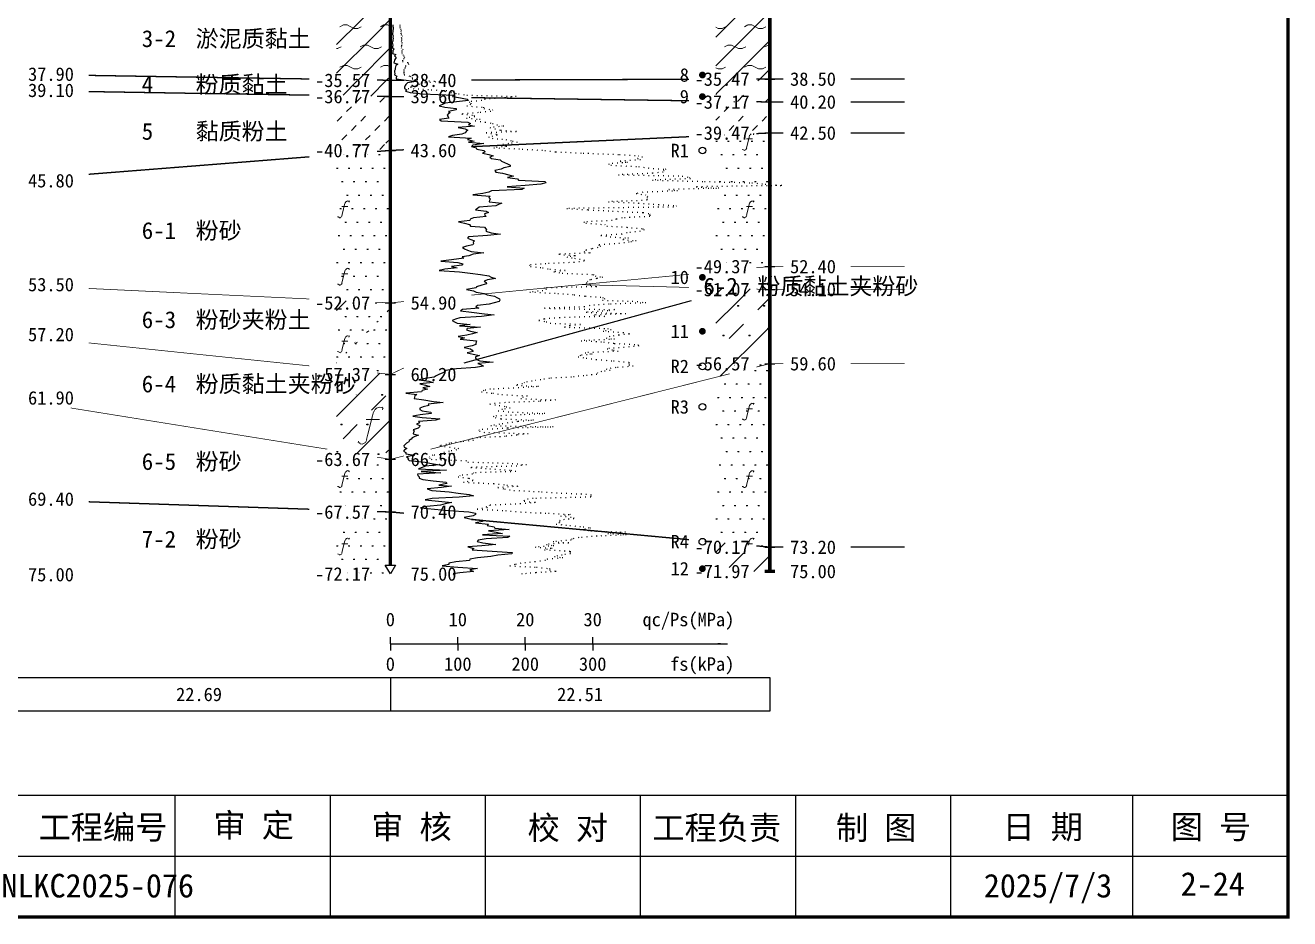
# Model space of a CAD drawing. Extents: x -37 to 3540, y -1485 to 297.
# Drawn here: x 175.4 to 362.9, y -1173.2 to -1040.8 of the extents above; entities that cross this region are included whole.
import ezdxf
from ezdxf.enums import TextEntityAlignment as Align

# ---------------------------------------------------------------- set-up
doc = ezdxf.new("R2010")
doc.units = 0
doc.linetypes.add('DOT', pattern=[6.35, 0, -6.35])
doc.layers.get('0').update_dxf_attribs({"linetype": 'CONTINUOUS'})
for name, color, linetype in [('CURVE', 200, 'CONTINUOUS'), ('FRAME', 7, 'CONTINUOUS'), ('HOLE', 41, 'CONTINUOUS'), ('RULER', 7, 'CONTINUOUS'), ('SAMPLE', 1, 'CONTINUOUS'), ('STRATUM', 241, 'CONTINUOUS')]:
    doc.layers.add(name, color=color, linetype=linetype)
doc.layers.add('HATCH', color=7, linetype='CONTINUOUS', lineweight=13)
doc.styles.add('ST', font='')
doc.styles.get('ST').set_extended_font_data('SimSun')
pattern_1 = [(45, (-37.3898, -1188), (-2.12132, 2.12132), [10, 0]), (26.565, (-36.3156, -1188.2536), (5.999823, 5.999812), [0.567, -12.849]), (0, (-36.8826, -1188.2536), (0, 6), [0.567, -5.433]), (26.565, (-38.971, -1188), (5.999823, 5.999812), [0.567, -12.849]), (0, (-38.464, -1187.7464), (0, 6), [0.567, -5.433]), (153.435, (-36.8826, -1188.2536), (-5.999818, -5e-06), [1.134, -12.2826]), (26.565, (-33.3156, -1185.2536), (5.999823, 5.999812), [0.567, -12.849]), (0, (-33.8826, -1185.2536), (0, 6), [0.567, -5.433]), (26.565, (-35.971, -1185), (5.999823, 5.999812), [0.567, -12.849]), (0, (-35.464, -1184.7464), (0, 6), [0.567, -5.433]), (153.435, (-33.8826, -1185.2536), (-5.999818, -5e-06), [1.134, -12.2826])]
pattern_2 = [(45, (-37.39, -1188), (-4.24264, 4.24264), [10, 0]), (45, (-36.329, -1191.182), (-2.12132, 6.36396), [3, -3])]
pattern_3 = [(45, (-37.39, -1188), (-6e-07, 6.99998), [0.9473, -8.9522]), (45, (-35.99, -1186.6), (-6e-07, 6.99998), [0.9869, -8.9126]), (45, (-34.59, -1185.2), (-6e-07, 6.99998), [1.06018, -8.83931]), (45, (-33.19, -1183.8), (-6e-07, 6.99998), [0.94918, -8.95032]), (45, (-31.79, -1182.4), (-6e-07, 6.99998), [1.0365, -8.863]), (45, (-33.89, -1188), (-6e-07, 6.99998), [1.01335, -8.88615]), (45, (-32.49, -1186.6), (-6e-07, 6.99998), [1.07896, -12.12037]), (45, (-31.09, -1185.2), (-6e-07, 6.99998), [0.99882, -8.90067]), (45, (-36.69, -1183.8), (-4e-07, 6.99998), [1.05533, -8.84416]), (45, (-35.29, -1182.4), (-4e-07, 6.99998), [1.0365, -8.863])]
pattern_4 = [(82.875, (-38.2244, -1189.206), (0.0003693, 10.0001764), [0.0893, -80.5337]), (143.13, (-38.1233, -1189.2818), (-29.999964, 20.000054), [0.12627, -49.87373]), (172.875, (-37.9462, -1189.304), (-70.0002457, 9.9996603), [0.17857, -80.44443]), (206.565, (-37.7677, -1189.2147), (-9.999705, -9.999687), [0.19954, -22.16046]), (243.435, (-37.6785, -1189.0363), (9e-06, -9.999696), [0.19954, -22.16146]), (255.964, (-37.5892, -1188.679), (-0.0002, -9.999501), [0.36813, -40.86287]), (255.964, (-37.2791, -1187.439), (-0.0002, -9.999501), [1.27838, -39.95262]), (255.964, (-37.2106, -1187.165), (-0.0002, -9.999501), [0.28235, -40.94865]), (216.87, (-37.0204, -1186.9108), (-9.999982, -10.000018), [0.12627, -49.87373]), (243.435, (-37.1214, -1186.9865), (9e-06, -9.999696), [0.19954, -22.16146]), (206.565, (-36.842, -1186.8215), (-9.999705, -9.999687), [0.19954, -22.16046]), (172.875, (-36.6647, -1186.8437), (-70.0002457, 9.9996603), [0.17857, -80.44443]), (143.13, (-36.5637, -1186.9194), (-29.999964, 20.000054), [0.12627, -49.87373]), (82.875, (-36.5748, -1187.008), (0.0003693, 10.0001764), [0.0893, -80.5337]), (0, (-37.719, -1187.66), (0, 10), [0.89286, -9.10714]), (0, (-37.3648, -1188), (1, 2), [0, -1.75]), (0, (-37.3898, -1187.975), (1, 2), [0, -1.75]), (0, (-37.3898, -1188), (1, 2), [0, -1.75]), (0, (-37.4148, -1188), (1, 2), [0, -1.75]), (0, (-37.3898, -1188.025), (1, 2), [0, -1.75])]
pattern_5 = [(82.875, (-39.226, -1190.6533), (0.000812, 22.000388), [0.1964, -177.1742]), (143.13, (-39.0037, -1190.82), (-65.99992, 44.00012), [0.2778, -109.7222]), (172.875, (-38.6138, -1190.8687), (-154.00054, 21.999253), [0.39285, -176.97775]), (206.565, (-38.221, -1190.672), (-21.99935, -21.9993), [0.439, -48.753]), (243.435, (-38.025, -1190.28), (2e-05, -21.99933), [0.439, -48.7552]), (255.964, (-37.8285, -1189.494), (-0.00044, -21.9989), [0.8099, -89.8983]), (255.964, (-37.1464, -1186.7656), (-0.00044, -21.9989), [2.8124, -87.8958]), (255.964, (-36.9957, -1186.163), (-0.00044, -21.9989), [0.6212, -90.087]), (216.87, (-36.577, -1185.6037), (-21.99996, -22.00004), [0.2778, -109.7222]), (243.435, (-36.799, -1185.77), (2e-05, -21.99933), [0.439, -48.7552]), (206.565, (-36.185, -1185.407), (-21.99935, -21.9993), [0.439, -48.753]), (172.875, (-35.7947, -1185.456), (-154.00054, 21.999253), [0.39285, -176.97775]), (143.13, (-35.5725, -1185.6228), (-65.99992, 44.00012), [0.2778, -109.7222]), (82.875, (-35.5968, -1185.8177), (0.000812, 22.000388), [0.1964, -177.1742]), (0, (-38.115, -1187.252), (0, 22), [1.9643, -20.0357]), (0, (-37.3348, -1188), (2.2, 4.4), [0, -3.85]), (0, (-37.3898, -1187.945), (2.2, 4.4), [0, -3.85]), (0, (-37.3898, -1188), (2.2, 4.4), [0, -3.85]), (0, (-37.4448, -1188), (2.2, 4.4), [0, -3.85]), (0, (-37.3898, -1188.055), (2.2, 4.4), [0, -3.85])]

# ---------------------------------------------------------------- blocks, each defined once
blk = doc.blocks.new('图签_A3长')
for p, q in [((0, 18), (-380, 18)), ((-165, 0), (-165, 18)), ((-142, 0), (-142, 18)), ((-119, 0), (-119, 18)), ((-96, 0), (-96, 18)), ((-73, 0), (-73, 18)), ((-50, 0), (-50, 18)), ((-23, 0), (-23, 18)), ((0, 0), (0, 18)), ((-320, 9), (0, 9)), ((-380, 0), (0, 0))]:
    blk.add_line(p, q)
at = {"style": 'ST'}
for s, p in [('工程编号', (-175.73, 13.3)), ('审 定', (-153.38, 13.61)), ('审 核', (-129.99, 13.36)), ('校 对', (-106.8, 13.23)), ('工程负责', (-84.71, 13.23)), ('制 图', (-61.06, 13.23)), ('日 期', (-36.37, 13.36)), ('图 号', (-11.42, 13.36))]:
    blk.add_text(s, height=3.5, dxfattribs=at).set_placement(p, align=Align.MIDDLE_CENTER)
for tag, p in [('01＿单位名称', (-349.98, 8.36)), ('02＿工程名称', (-271.3, 5.16)), ('04＿工程编号', (-176.51, 4.65)), ('05＿日期', (-35.59, 4.65)), ('06＿图号', (-11.16, 4.91))]:
    blk.add_attdef(tag, text='', height=3.5, dxfattribs=at).set_placement(p, align=Align.MIDDLE_CENTER)
at = {"style": 'ST', "width": 0.85}
blk.add_attdef('03＿图件名称', text='', height=3, dxfattribs=at).set_placement((-205.49, 5.05), align=Align.MIDDLE_CENTER)
blk = doc.blocks.new('Arrow')
for points in [[(-3.984779, 0.348623), (0, 0), (-3.189535, 0)], [(-3.189535, 0), (0, 0), (-3.984779, -0.348623)]]:
    blk.add_solid(points)
blk = doc.blocks.new('SampleSoilUndisturbed')
at = {"const_width": 0.5}
blk.add_lwpolyline([(-0.25, 0, 1), (0.25, 0, 1)], format="xyb", close=True, dxfattribs=at)
blk = doc.blocks.new('SampleSoilDisturbed')
blk.add_circle((0, 0), 0.5)

msp = doc.modelspace()

# ---------------------------------------------------------------- hatches: boundary and pattern name
at = {"layer": 'HATCH'}
h = msp.add_hatch(dxfattribs=at)
h.set_pattern_fill('YNNT', color=251, style=0)
h.set_pattern_definition(pattern_1)
h.paths.add_polyline_path([(285.77, -1035.36), (277.77, -1035.87), (277.77, -1048.78), (285.77, -1048.76)])
h.paths.add_polyline_path([(273.7, -1050.25), (283.25, -1050.25), (283.25, -1047.31), (273.7, -1047.31)], flags=9)
h.paths.add_polyline_path([(273.7, -1036.85), (283.25, -1036.85), (283.25, -1033.91), (273.7, -1033.91)], flags=9)
h = msp.add_hatch(dxfattribs=at)
h.set_pattern_fill('YNNT', color=251, style=0)
h.set_pattern_definition(pattern_1)
h.paths.add_polyline_path([(229.5, -1038.94), (221.5, -1038.56), (221.5, -1048.82), (229.5, -1048.95)])
h.paths.add_polyline_path([(217.43, -1050.43), (226.99, -1050.43), (226.99, -1047.5), (217.43, -1047.5)], flags=9)
h.paths.add_polyline_path([(217.43, -1040.43), (226.99, -1040.43), (226.99, -1037.5), (217.43, -1037.5)], flags=9)
h = msp.add_hatch(dxfattribs=at)
h.set_pattern_fill('FZNT', color=32, style=0)
h.set_pattern_definition(pattern_2)
h.paths.add_polyline_path([(229.5, -1048.95), (221.5, -1048.82), (221.5, -1051.22), (229.5, -1051.35)])
h.paths.add_polyline_path([(217.43, -1052.83), (226.99, -1052.83), (226.99, -1049.9), (217.43, -1049.9)], flags=9)
h.paths.add_polyline_path([(217.43, -1050.43), (226.99, -1050.43), (226.99, -1047.5), (217.43, -1047.5)], flags=9)
h = msp.add_hatch(dxfattribs=at)
h.set_pattern_fill('FZNT', color=32, style=0)
h.set_pattern_definition(pattern_2)
h.paths.add_polyline_path([(285.77, -1048.76), (277.77, -1048.78), (277.77, -1052.04), (285.77, -1052.16)])
h.paths.add_polyline_path([(273.7, -1053.65), (283.25, -1053.65), (283.25, -1050.71), (273.7, -1050.71)], flags=9)
h.paths.add_polyline_path([(273.7, -1050.25), (283.25, -1050.25), (283.25, -1047.31), (273.7, -1047.31)], flags=9)
h = msp.add_hatch(dxfattribs=at)
h.set_pattern_fill('NZFT', color=52, style=0)
h.set_pattern_definition(pattern_3)
h.paths.add_polyline_path([(229.5, -1051.35), (221.5, -1051.22), (221.5, -1059.98), (229.5, -1059.35)])
h.paths.add_polyline_path([(217.43, -1060.83), (226.99, -1060.83), (226.99, -1057.9), (217.43, -1057.9)], flags=9)
h.paths.add_polyline_path([(217.43, -1052.83), (226.99, -1052.83), (226.99, -1049.9), (217.43, -1049.9)], flags=9)
h = msp.add_hatch(dxfattribs=at)
h.set_pattern_fill('NZFT', color=52, style=0)
h.set_pattern_definition(pattern_3)
h.paths.add_polyline_path([(285.77, -1052.16), (277.77, -1052.04), (277.77, -1057.12), (285.77, -1056.76)])
h.paths.add_polyline_path([(273.7, -1058.25), (283.25, -1058.25), (283.25, -1055.31), (273.7, -1055.31)], flags=9)
h.paths.add_polyline_path([(273.7, -1053.65), (283.25, -1053.65), (283.25, -1050.71), (273.7, -1050.71)], flags=9)
h = msp.add_hatch(dxfattribs=at)
h.set_pattern_fill('FS', color=142, style=0)
h.set_pattern_definition(pattern_4)
h.paths.add_polyline_path([(285.77, -1056.76), (277.77, -1057.12), (277.77, -1077.32), (285.77, -1076.56)])
h.paths.add_polyline_path([(273.7, -1078.05), (283.25, -1078.05), (283.25, -1075.11), (273.7, -1075.11)], flags=9)
h.paths.add_polyline_path([(273.7, -1058.25), (283.25, -1058.25), (283.25, -1055.31), (273.7, -1055.31)], flags=9)
h = msp.add_hatch(dxfattribs=at)
h.set_pattern_fill('FS', color=142, style=0)
h.set_pattern_definition(pattern_4)
h.paths.add_polyline_path([(229.5, -1059.35), (221.5, -1059.98), (221.5, -1081.56), (229.5, -1081.95)])
h.paths.add_polyline_path([(217.43, -1083.43), (226.99, -1083.43), (226.99, -1080.5), (217.43, -1080.5)], flags=9)
h.paths.add_polyline_path([(217.43, -1060.83), (226.99, -1060.83), (226.99, -1057.9), (217.43, -1057.9)], flags=9)
h = msp.add_hatch(dxfattribs=at)
h.set_pattern_fill('FZNT', color=32, style=0)
h.set_pattern_definition(pattern_2)
h.paths.add_polyline_path([(285.77, -1079.96), (277.77, -1079.76), (277.77, -1092.97), (285.77, -1090.96)])
h.paths.add_polyline_path([(283.09, -1081.9), (309.77, -1081.9), (309.77, -1076.96), (283.09, -1076.96)], flags=9)
h.paths.add_polyline_path([(275.31, -1081.32), (281.89, -1081.32), (281.89, -1077.66), (275.31, -1077.66)], flags=9)
h.paths.add_polyline_path([(273.7, -1092.45), (283.25, -1092.45), (283.25, -1089.51), (273.7, -1089.51)], flags=9)
h.paths.add_polyline_path([(273.7, -1081.45), (283.25, -1081.45), (283.25, -1078.51), (273.7, -1078.51)], flags=9)
h = msp.add_hatch(dxfattribs=at)
h.set_pattern_fill('FS', color=32, scale=2.2, style=0)
h.set_pattern_definition(pattern_5)
h.paths.add_polyline_path([(285.77, -1079.96), (277.77, -1079.76), (277.77, -1092.97), (285.77, -1090.96)])
h.paths.add_polyline_path([(283.09, -1081.9), (309.77, -1081.9), (309.77, -1076.96), (283.09, -1076.96)], flags=9)
h.paths.add_polyline_path([(275.31, -1081.32), (281.89, -1081.32), (281.89, -1077.66), (275.31, -1077.66)], flags=9)
h.paths.add_polyline_path([(273.7, -1092.45), (283.25, -1092.45), (283.25, -1089.51), (273.7, -1089.51)], flags=9)
h.paths.add_polyline_path([(273.7, -1081.45), (283.25, -1081.45), (283.25, -1078.51), (273.7, -1078.51)], flags=9)
h = msp.add_hatch(dxfattribs=at)
h.set_pattern_fill('FS', color=142, style=0)
h.set_pattern_definition(pattern_4)
h.paths.add_polyline_path([(229.5, -1081.95), (221.5, -1081.56), (221.5, -1091.71), (229.5, -1092.55)])
h.paths.add_polyline_path([(217.43, -1094.03), (226.99, -1094.03), (226.99, -1091.1), (217.43, -1091.1)], flags=9)
h.paths.add_polyline_path([(217.43, -1083.43), (226.99, -1083.43), (226.99, -1080.5), (217.43, -1080.5)], flags=9)
h = msp.add_hatch(dxfattribs=at)
h.set_pattern_fill('SZFT', color=142, scale=2.2, style=0)
h.set_pattern_definition([(45, (-37.39, -1188), (-2e-06, 15.39996), [4.3383, -17.4406]), (45, (-31.201, -1181.777), (-2e-06, 15.39996), [4.3861, -17.3928]), (45, (-26.241, -1176.819), (-2e-06, 15.39996), [3.9899, -17.78894]), (26.565, (-37.39, -1180.3), (15.4, 15.4), [0.2123, -34.22315]), (36.8699, (-35.8498, -1178.76), (15.4, 15.4), [0.43504, -76.56496]), (315, (-29.69, -1172.653), (15.39996, 3e-06), [0.0727, -21.7062]), (26.565, (-29.69, -1188), (15.4, 15.4), [0.31845, -34.117]), (26.565, (-28.15, -1186.46), (15.4, 15.4), [0.2316, -34.2038]), (90, (-27.38, -1185.69), (-15.4, -1e-06), [0.0633, -15.3367]), (26.565, (-26.61, -1184.92), (15.4, 15.4), [0.2002, -68.6707]), (36.8699, (-25.0698, -1183.38), (15.4, 15.4), [0.2435, -76.7565]), (45, (-23.53, -1181.84), (-5e-07, 15.39996), [0.24005, -21.53884]), (315, (-22.179, -1180.195), (15.39996, 3e-06), [0.0727, -21.7062]), (36.8699, (-34.3098, -1177.22), (15.4, 15.4), [0.2249, -76.7751]), (53.1301, (-32.7698, -1175.68), (30.8, 46.2), [0.29564, -76.70436]), (53.1301, (-31.2298, -1174.14), (30.8, 46.2), [0.27774, -76.72226])])
h.paths.add_polyline_path([(229.5, -1081.95), (221.5, -1081.56), (221.5, -1091.71), (229.5, -1092.55)])
h.paths.add_polyline_path([(217.43, -1094.03), (226.99, -1094.03), (226.99, -1091.1), (217.43, -1091.1)], flags=9)
h.paths.add_polyline_path([(217.43, -1083.43), (226.99, -1083.43), (226.99, -1080.5), (217.43, -1080.5)], flags=9)
h = msp.add_hatch(dxfattribs=at)
h.set_pattern_fill('FZNT', color=32, style=0)
h.set_pattern_definition(pattern_2)
h.paths.add_polyline_path([(229.5, -1092.55), (221.5, -1091.71), (221.5, -1103.86), (229.5, -1105.14)])
h.paths.add_polyline_path([(199.8, -1096.4), (226.48, -1096.4), (226.48, -1091.45), (199.8, -1091.45)], flags=9)
h.paths.add_polyline_path([(217.43, -1106.63), (226.99, -1106.63), (226.99, -1103.7), (217.43, -1103.7)], flags=9)
h.paths.add_polyline_path([(217.43, -1094.03), (226.99, -1094.03), (226.99, -1091.1), (217.43, -1091.1)], flags=9)
h = msp.add_hatch(dxfattribs=at)
h.set_pattern_fill('FS', color=32, scale=2.2, style=0)
h.set_pattern_definition(pattern_5)
h.paths.add_polyline_path([(229.5, -1092.55), (221.5, -1091.71), (221.5, -1103.86), (229.5, -1105.14)])
h.paths.add_polyline_path([(199.8, -1096.4), (226.48, -1096.4), (226.48, -1091.45), (199.8, -1091.45)], flags=9)
h.paths.add_polyline_path([(217.43, -1106.63), (226.99, -1106.63), (226.99, -1103.7), (217.43, -1103.7)], flags=9)
h.paths.add_polyline_path([(217.43, -1094.03), (226.99, -1094.03), (226.99, -1091.1), (217.43, -1091.1)], flags=9)
h = msp.add_hatch(dxfattribs=at)
h.set_pattern_fill('FS', color=142, style=0)
h.set_pattern_definition(pattern_4)
h.paths.add_polyline_path([(285.77, -1090.96), (277.77, -1092.97), (277.77, -1117.42), (285.77, -1118.16)])
h.paths.add_polyline_path([(273.7, -1119.65), (283.25, -1119.65), (283.25, -1116.71), (273.7, -1116.71)], flags=9)
h.paths.add_polyline_path([(273.7, -1092.45), (283.25, -1092.45), (283.25, -1089.51), (273.7, -1089.51)], flags=9)
h = msp.add_hatch(dxfattribs=at)
h.set_pattern_fill('FS', color=142, style=0)
h.set_pattern_definition(pattern_4)
h.paths.add_polyline_path([(229.5, -1105.14), (221.5, -1103.86), (221.5, -1112.68), (229.5, -1112.95)])
h.paths.add_polyline_path([(217.43, -1114.43), (226.99, -1114.43), (226.99, -1111.5), (217.43, -1111.5)], flags=9)
h.paths.add_polyline_path([(217.43, -1106.63), (226.99, -1106.63), (226.99, -1103.7), (217.43, -1103.7)], flags=9)
h = msp.add_hatch(dxfattribs=at)
h.set_pattern_fill('FS', color=142, style=0)
h.set_pattern_definition(pattern_4)
h.paths.add_polyline_path([(229.5, -1112.95), (221.5, -1112.68), (221.5, -1122.14), (229.5, -1122.14), (228.75, -1120.85), (229.5, -1120.85)])
h.paths.add_polyline_path([(217.43, -1123.63), (226.98, -1123.63), (226.98, -1120.71), (217.43, -1120.71)], flags=9)
h.paths.add_polyline_path([(217.43, -1114.43), (226.99, -1114.43), (226.99, -1111.5), (217.43, -1111.5)], flags=9)
h = msp.add_hatch(dxfattribs=at)
h.set_pattern_fill('FZNT', color=32, style=0)
h.set_pattern_definition(pattern_2)
h.paths.add_polyline_path([(285.77, -1118.16), (277.77, -1117.42), (277.77, -1121.76), (285.77, -1121.76)])
h.paths.add_polyline_path([(273.7, -1123.25), (283.25, -1123.25), (283.25, -1120.31), (273.7, -1120.31)], flags=9)
h.paths.add_polyline_path([(273.7, -1119.65), (283.25, -1119.65), (283.25, -1116.71), (273.7, -1116.71)], flags=9)

# ---------------------------------------------------------------- linework, layer by layer
at = {"layer": 'CURVE', "color": 30, "linetype": 'Continuous'}
msp.add_lwpolyline([(229.85, -1040.74), (229.84, -1040.95), (229.89, -1041.14), (229.9, -1041.34), (229.86, -1041.55), (229.87, -1041.74), (229.82, -1041.95), (229.82, -1042.14), (229.9, -1042.34), (229.85, -1042.55), (229.91, -1042.74), (229.87, -1042.95), (229.85, -1043.14), (229.77, -1043.34), (229.83, -1043.55), (229.86, -1043.74), (229.8, -1043.95), (229.81, -1044.14), (230.04, -1044.34), (229.86, -1044.55), (229.88, -1044.74), (229.82, -1044.95), (230.32, -1045.14), (230.1, -1045.34), (230.35, -1045.55), (230.24, -1045.74), (230.1, -1045.95), (230.06, -1046.14), (230.02, -1046.34), (230.61, -1046.55), (230.33, -1046.74), (230.26, -1046.95), (230.23, -1047.14), (230.2, -1047.34), (230.11, -1047.55), (230.13, -1047.74), (230.18, -1047.95), (230.1, -1048.14), (230.47, -1048.34), (230.34, -1048.55), (230.37, -1048.74), (231.82, -1048.95), (233.31, -1049.14), (232.02, -1049.34), (231.81, -1049.55), (231.71, -1049.74), (231.59, -1049.95), (231.59, -1050.14), (231.92, -1050.34), (231.76, -1050.55), (232.43, -1050.74), (234.27, -1050.95), (238.89, -1051.14), (238.73, -1051.35), (239.89, -1051.55), (240.91, -1051.74), (241.07, -1051.95), (239.31, -1052.14), (237.61, -1052.34), (237.22, -1052.55), (236.75, -1052.74), (237.6, -1052.95), (239.27, -1053.14), (239.25, -1053.34), (238.12, -1053.55), (238.35, -1053.74), (238.09, -1053.95), (237.94, -1054.14), (238.06, -1054.34), (238.19, -1054.55), (236.78, -1054.74), (237.02, -1054.95), (240.98, -1055.14), (241.36, -1055.34), (241.09, -1055.55), (241.96, -1055.74), (239.57, -1055.95), (240.6, -1056.14), (241.01, -1056.34), (240.76, -1056.55), (240.57, -1056.74), (240.08, -1056.95), (238.69, -1057.14), (238.13, -1057.34), (241.49, -1057.55), (240.93, -1057.74), (241.94, -1057.95), (241.1, -1058.14), (243.35, -1058.34), (241.73, -1058.55), (241.53, -1058.74), (242.23, -1058.95), (242.3, -1059.14), (243.34, -1059.35), (243.58, -1059.55), (243.17, -1059.74), (244.11, -1059.95), (244.73, -1060.14), (244.25, -1060.34), (244.48, -1060.55), (245.76, -1060.74), (245.98, -1060.95), (246.42, -1061.14), (246.89, -1061.34), (247.28, -1061.55), (247.27, -1061.74), (246.32, -1061.95), (245.92, -1062.14), (244.98, -1062.34), (245.15, -1062.55), (246.15, -1062.74), (247.09, -1062.95), (247.74, -1063.14), (246.86, -1063.34), (248.34, -1063.55), (248.51, -1063.74), (252.46, -1063.95), (252.55, -1064.14), (251.82, -1064.34), (249.51, -1064.55), (246.83, -1064.74), (249.33, -1064.95), (248.98, -1065.14), (244.51, -1065.34), (244.08, -1065.55), (243.23, -1065.74), (241.74, -1065.95), (244.28, -1066.14), (244.09, -1066.34), (244.33, -1066.55), (244.2, -1066.74), (244.15, -1066.95), (246.04, -1067.14), (245.54, -1067.34), (245.14, -1067.55), (242.66, -1067.74), (242.41, -1067.95), (242.13, -1068.14), (243.72, -1068.34), (244.03, -1068.55), (243.48, -1068.74), (243.5, -1068.95), (243.71, -1069.14), (241.81, -1069.34), (241.31, -1069.55), (241.26, -1069.74), (239.61, -1069.95), (240.49, -1070.14), (241.22, -1070.34), (241.38, -1070.55), (243.47, -1070.74), (243.65, -1070.95), (243.77, -1071.14), (243.64, -1071.34), (244.45, -1071.55), (245.84, -1071.74), (243.88, -1071.95), (241.1, -1072.14), (240.96, -1072.34), (241.42, -1072.55), (241.97, -1072.74), (241.76, -1072.95), (241.83, -1073.14), (241.75, -1073.34), (240.8, -1073.55), (240.22, -1073.74), (240.51, -1073.95), (240.92, -1074.14), (241.49, -1074.34), (243.35, -1074.55), (241.79, -1074.74), (241.11, -1074.95), (240.17, -1075.14), (240.41, -1075.34), (238.56, -1075.55), (236.96, -1075.74), (239.52, -1075.95), (240.24, -1076.14), (240.11, -1076.34), (238.54, -1076.55), (239.42, -1076.74), (237.57, -1076.95), (236.74, -1077.14), (239.76, -1077.34), (241.35, -1077.55), (242.87, -1077.74), (244.11, -1077.95), (244.47, -1078.14), (245.11, -1078.34), (243.92, -1078.55), (243.41, -1078.74), (243.7, -1078.95), (243.76, -1079.14), (243.04, -1079.34), (242.25, -1079.55), (242.22, -1079.74), (240.81, -1079.95), (241.83, -1080.14), (242.2, -1080.34), (243.41, -1080.55), (243.87, -1080.74), (244.95, -1080.95), (245.3, -1081.14), (245.67, -1081.34), (245.71, -1081.55), (245.65, -1081.74), (244.89, -1081.95), (244.14, -1082.14), (242.41, -1082.34), (242.16, -1082.55), (242.62, -1082.74), (240.21, -1082.95), (239.9, -1083.14), (241.52, -1083.34), (243.48, -1083.55), (244.9, -1083.74), (243.03, -1083.95), (239.8, -1084.14), (239.15, -1084.34), (238.66, -1084.55), (239.01, -1084.74), (239.38, -1084.95), (241.33, -1085.14), (239.76, -1085.34), (242.84, -1085.55), (240.91, -1085.74), (240.8, -1085.95), (241.37, -1086.14), (242.38, -1086.34), (241.69, -1086.55), (240.84, -1086.74), (239.57, -1086.95), (240.47, -1087.14), (239.83, -1087.34), (242.28, -1087.55), (242.24, -1087.74), (242.19, -1087.95), (242.17, -1088.14), (241.62, -1088.34), (240.42, -1088.55), (241.37, -1088.74), (241.65, -1088.95), (241.79, -1089.14), (240.88, -1089.34), (241.78, -1089.55), (242.7, -1089.74), (242.14, -1089.95), (242.13, -1090.14), (242.26, -1090.34), (242.77, -1090.55), (244.72, -1090.74), (242.46, -1090.95), (243.02, -1091.14), (243.29, -1091.34), (242.11, -1091.55), (239.3, -1091.74), (237.69, -1091.95), (237.63, -1092.14), (237.27, -1092.34), (236.71, -1092.55), (236.29, -1092.74), (235.98, -1092.95), (234.68, -1093.14), (233.72, -1093.34), (235.2, -1093.55), (235.84, -1093.74), (233.86, -1093.95), (234.69, -1094.14), (235.37, -1094.34), (234.29, -1094.55), (234.99, -1094.74), (234.2, -1094.95), (234.14, -1095.14), (231.78, -1095.34), (233.44, -1095.55), (233.13, -1095.74), (233.1, -1095.95), (233.01, -1096.14), (234.47, -1096.34), (235.91, -1096.55), (237.32, -1096.74), (235.12, -1096.95), (235.22, -1097.14), (234.35, -1097.34), (233.89, -1097.55), (233.87, -1097.74), (234.21, -1097.95), (235.48, -1098.14), (235.54, -1098.34), (233.9, -1098.55), (232.83, -1098.74), (234.22, -1098.95), (236.83, -1099.14), (236.24, -1099.34), (233.69, -1099.55), (233.83, -1099.74), (233.37, -1099.95), (233.89, -1100.14), (233.8, -1100.34), (233.6, -1100.54), (232.9, -1100.75), (233.06, -1100.95), (232.95, -1101.14), (232.87, -1101.34), (233.69, -1101.54), (233.12, -1101.75), (232.75, -1101.95), (232.59, -1102.14), (232.29, -1102.34), (232.23, -1102.54), (231.9, -1102.75), (231.67, -1102.95), (231.52, -1103.14), (231.53, -1103.34), (231.96, -1103.54), (231.61, -1103.75), (231.47, -1103.95), (231.77, -1104.14), (231.77, -1104.34), (233.13, -1104.54), (231.9, -1104.75), (232.2, -1104.95), (232.11, -1105.14), (232.29, -1105.34), (234.64, -1105.54), (235.58, -1105.75), (236.78, -1105.95), (234.7, -1106.14), (234.23, -1106.34), (233.68, -1106.54), (237.82, -1106.75), (234.05, -1106.95), (236.97, -1107.14), (233.51, -1107.34), (233.58, -1107.54), (233.77, -1107.75), (233.75, -1107.95), (234.32, -1108.14), (235.86, -1108.34), (237.79, -1108.54), (237.85, -1108.75), (236.7, -1108.95), (238.58, -1109.14), (237.07, -1109.34), (234.98, -1109.54), (235.66, -1109.75), (238.22, -1109.95), (239.53, -1110.14), (241.17, -1110.34), (241.82, -1110.54), (239.72, -1110.75), (235.69, -1110.95), (234.65, -1111.14), (236.62, -1111.34), (238.6, -1111.54), (237.63, -1111.75), (236.91, -1111.95), (234.91, -1112.14), (233.96, -1112.34), (236.03, -1112.54), (238.1, -1112.75), (241.12, -1112.95), (242.13, -1113.14), (242.12, -1113.34), (241.76, -1113.54), (240.44, -1113.75), (241.27, -1113.95), (243.19, -1114.14), (243.14, -1114.34), (242.11, -1114.54), (244.07, -1114.75), (243.85, -1114.95), (244.88, -1115.14), (245, -1115.34), (247.1, -1115.54), (244.07, -1115.75), (245.17, -1115.95), (246.15, -1116.14), (243.18, -1116.34), (247.21, -1116.54), (246.93, -1116.75), (243.71, -1116.95), (242.52, -1117.14), (242.35, -1117.34), (243.23, -1117.54), (245.12, -1117.75), (243.05, -1117.95), (241.01, -1118.14), (241.87, -1118.34), (241.62, -1118.54), (244.61, -1118.75), (247.54, -1118.95), (247.49, -1119.14), (245.45, -1119.34), (244.41, -1119.54), (242.43, -1119.75), (241.3, -1119.95), (241.25, -1120.14), (239.21, -1120.34), (238.19, -1120.54), (238.17, -1120.75), (237.16, -1120.95), (239.5, -1121.14), (242.44, -1121.34), (241.27, -1121.54), (241.82, -1121.75), (239.78, -1121.95), (238.82, -1122.14), (238.95, -1122.34)], dxfattribs=at)
at = {"layer": 'CURVE', "color": 100, "linetype": 'DOT', "ltscale": 0.1}
msp.add_lwpolyline([(230.89, -1040.74), (230.9, -1040.95), (230.92, -1041.14), (230.99, -1041.34), (231.1, -1041.55), (231.1, -1041.74), (231.04, -1041.95), (231.06, -1042.14), (231.29, -1042.34), (231.12, -1042.55), (231.13, -1042.74), (231.17, -1042.95), (231.09, -1043.14), (231.25, -1043.34), (231.19, -1043.55), (231.15, -1043.74), (231.13, -1043.95), (231.09, -1044.14), (231.33, -1044.34), (231.22, -1044.55), (231.19, -1044.74), (231.19, -1044.95), (231.36, -1045.14), (231.48, -1045.34), (231.57, -1045.55), (231.54, -1045.74), (231.32, -1045.95), (231.29, -1046.14), (232.14, -1046.34), (232.25, -1046.55), (231.75, -1046.74), (231.72, -1046.95), (231.68, -1047.14), (231.52, -1047.34), (231.49, -1047.55), (231.51, -1047.74), (231.48, -1047.95), (231.53, -1048.14), (232.45, -1048.34), (232.73, -1048.55), (232.75, -1048.74), (234.49, -1048.95), (236.92, -1049.14), (234.27, -1049.34), (233.83, -1049.55), (233.39, -1049.74), (232.55, -1049.95), (232.13, -1050.14), (235.56, -1050.34), (238.94, -1050.55), (238.45, -1050.74), (239.62, -1050.95), (240.83, -1051.14), (248.15, -1051.35), (246.52, -1051.55), (243.53, -1051.74), (243.05, -1051.95), (241.18, -1052.14), (241.44, -1052.34), (241.38, -1052.55), (240.82, -1052.74), (243.29, -1052.95), (243.35, -1053.14), (244.71, -1053.34), (244.38, -1053.55), (242.5, -1053.74), (240.1, -1053.95), (241.9, -1054.14), (242, -1054.34), (240.8, -1054.55), (242.82, -1054.74), (242.07, -1054.95), (243.57, -1055.14), (244.63, -1055.34), (245.28, -1055.55), (246.34, -1055.74), (244.26, -1055.95), (244.97, -1056.14), (245.87, -1056.34), (248.21, -1056.55), (243.69, -1056.74), (245.25, -1056.95), (245.36, -1057.14), (244.06, -1057.34), (244.58, -1057.55), (246.6, -1057.74), (247.59, -1057.95), (248.28, -1058.14), (247.02, -1058.34), (245.76, -1058.55), (246.79, -1058.74), (244.86, -1058.95), (249.03, -1059.14), (252.41, -1059.35), (254.02, -1059.55), (258.07, -1059.74), (263.48, -1059.95), (266.22, -1060.14), (266.89, -1060.34), (266.13, -1060.55), (266.59, -1060.74), (263.59, -1060.95), (264.68, -1061.14), (261.86, -1061.34), (262.21, -1061.55), (266.29, -1061.74), (267.75, -1061.95), (270.33, -1062.14), (270.04, -1062.34), (269.95, -1062.55), (268.39, -1062.74), (263.35, -1062.95), (272.79, -1063.14), (273.85, -1063.34), (274, -1063.55), (268.39, -1063.74), (276.07, -1063.95), (283.1, -1064.14), (285.08, -1064.34), (287.56, -1064.55), (274.83, -1064.74), (278.2, -1064.95), (270.79, -1065.14), (272.09, -1065.34), (266.92, -1065.55), (265.93, -1065.74), (267.31, -1065.95), (267.62, -1066.14), (267.58, -1066.34), (267.53, -1066.55), (267.57, -1066.74), (261.86, -1066.95), (266.29, -1067.14), (269.24, -1067.34), (271.95, -1067.55), (271.49, -1067.74), (255.69, -1067.95), (258.84, -1068.14), (262.43, -1068.34), (267.01, -1068.55), (267.93, -1068.74), (267.98, -1068.95), (267.97, -1069.14), (263.85, -1069.34), (262.98, -1069.55), (262.38, -1069.74), (258.2, -1069.95), (258.48, -1070.14), (261.29, -1070.34), (261.58, -1070.55), (264.54, -1070.74), (266.93, -1070.95), (267.13, -1071.14), (266.56, -1071.34), (264.6, -1071.55), (263.8, -1071.74), (260.71, -1071.95), (262.08, -1072.14), (264.82, -1072.34), (263.95, -1072.55), (265.97, -1072.74), (264.93, -1072.95), (263.5, -1073.14), (260.37, -1073.34), (260.67, -1073.55), (260.24, -1073.74), (259.34, -1073.95), (258.51, -1074.14), (258.18, -1074.34), (259.12, -1074.55), (254.49, -1074.74), (256.97, -1074.95), (255.65, -1075.14), (256.82, -1075.34), (258.26, -1075.55), (258.26, -1075.74), (256.74, -1075.95), (252.57, -1076.14), (250.12, -1076.34), (250.27, -1076.55), (252.08, -1076.74), (253.15, -1076.95), (255.44, -1077.14), (253.75, -1077.34), (254.96, -1077.55), (259.58, -1077.74), (259.86, -1077.95), (260.94, -1078.14), (260.05, -1078.34), (259.12, -1078.55), (258.8, -1078.74), (258.53, -1078.95), (259.07, -1079.14), (259.13, -1079.34), (260.11, -1079.55), (252.37, -1079.74), (252.65, -1079.95), (252.13, -1080.14), (250.18, -1080.34), (254.32, -1080.55), (256.76, -1080.74), (258.43, -1080.95), (260.96, -1081.14), (261.3, -1081.34), (260.97, -1081.55), (266.12, -1081.74), (267.37, -1081.95), (261.95, -1082.14), (259.06, -1082.34), (258.3, -1082.55), (252.35, -1082.74), (262.72, -1082.95), (261.76, -1083.14), (258.53, -1083.34), (264.42, -1083.55), (259.68, -1083.74), (261.29, -1083.95), (254.61, -1084.14), (252.3, -1084.34), (251.51, -1084.55), (252.59, -1084.74), (253.18, -1084.95), (257.69, -1085.14), (256.13, -1085.34), (255.3, -1085.55), (261.68, -1085.74), (262.22, -1085.95), (261.05, -1086.14), (264.04, -1086.34), (264.94, -1086.55), (263.37, -1086.74), (262.02, -1086.95), (261.49, -1087.14), (262.72, -1087.34), (257.79, -1087.55), (261.09, -1087.74), (262.71, -1087.95), (266.2, -1088.14), (266.36, -1088.34), (264.17, -1088.55), (261.63, -1088.74), (262.59, -1088.95), (263.3, -1089.14), (258.38, -1089.34), (259.41, -1089.55), (257.68, -1089.74), (257.33, -1089.95), (258.53, -1090.14), (260.04, -1090.34), (262.61, -1090.55), (264.85, -1090.74), (264.88, -1090.95), (264.85, -1091.14), (265.49, -1091.34), (262.94, -1091.55), (261.5, -1091.74), (262.07, -1091.95), (260.79, -1092.14), (260.2, -1092.34), (260.13, -1092.55), (258.2, -1092.74), (256.35, -1092.95), (253.08, -1093.14), (251.82, -1093.34), (250.52, -1093.55), (249.41, -1093.74), (249.1, -1093.95), (248.19, -1094.14), (251.48, -1094.34), (248.54, -1094.55), (244.36, -1094.74), (243.34, -1094.95), (243.01, -1095.14), (244.67, -1095.34), (246.04, -1095.55), (249.79, -1095.74), (249.18, -1095.95), (248.85, -1096.14), (254.01, -1096.34), (251.58, -1096.55), (246.51, -1096.74), (244.27, -1096.95), (245.64, -1097.14), (246.69, -1097.34), (247.27, -1097.55), (246.12, -1097.74), (245.5, -1097.95), (247.6, -1098.14), (252.39, -1098.34), (248.9, -1098.55), (244.74, -1098.74), (245.06, -1098.95), (245.91, -1099.14), (250.74, -1099.34), (248.34, -1099.55), (246.91, -1099.74), (245.69, -1099.95), (244.38, -1100.14), (253.62, -1100.34), (246.89, -1100.54), (242.63, -1100.75), (242.71, -1100.95), (243.37, -1101.14), (249.93, -1101.34), (248.25, -1101.54), (246.54, -1101.75), (242.4, -1101.95), (241.26, -1102.14), (241.85, -1102.34), (240.01, -1102.54), (238.25, -1102.75), (237.82, -1102.95), (236.81, -1103.14), (238.25, -1103.34), (239.59, -1103.54), (239.32, -1103.75), (238.24, -1103.95), (237.42, -1104.14), (239.02, -1104.34), (235.78, -1104.54), (235.23, -1104.75), (235.34, -1104.95), (235.53, -1105.14), (240.71, -1105.34), (240.99, -1105.54), (247.55, -1105.75), (249.68, -1105.95), (248.25, -1106.14), (241.43, -1106.34), (244.24, -1106.54), (247.38, -1106.75), (248.11, -1106.95), (241.83, -1107.14), (241.69, -1107.34), (239.86, -1107.54), (239.53, -1107.75), (241.14, -1107.95), (241.68, -1108.14), (241.73, -1108.34), (240.34, -1108.54), (244.79, -1108.75), (246.79, -1108.95), (248.42, -1109.14), (245.45, -1109.34), (246.43, -1109.54), (247.81, -1109.75), (251.91, -1109.95), (254.83, -1110.14), (259.23, -1110.34), (259.22, -1110.54), (259.23, -1110.75), (250.67, -1110.95), (249.3, -1111.14), (249.34, -1111.34), (251.04, -1111.54), (248.82, -1111.75), (244.22, -1111.95), (243.67, -1112.14), (243.91, -1112.34), (242.39, -1112.54), (246.59, -1112.75), (248.8, -1112.95), (252.95, -1113.14), (256.15, -1113.34), (254.73, -1113.54), (256.65, -1113.75), (256.72, -1113.95), (254.61, -1114.14), (254.59, -1114.34), (254.59, -1114.54), (254.07, -1114.75), (256.13, -1114.95), (258.09, -1115.14), (259.17, -1115.34), (258.17, -1115.54), (259.24, -1115.75), (264.37, -1115.95), (261.77, -1116.14), (264.46, -1116.34), (260.14, -1116.54), (257.43, -1116.75), (256.42, -1116.95), (256.33, -1117.14), (253.63, -1117.34), (255.98, -1117.54), (252.64, -1117.75), (253.75, -1117.95), (250.98, -1118.14), (253.47, -1118.34), (252.36, -1118.54), (256.17, -1118.75), (256.18, -1118.95), (256.19, -1119.14), (254.99, -1119.34), (253.85, -1119.54), (255.05, -1119.75), (252.79, -1119.95), (252.49, -1120.14), (250.98, -1120.34), (248.86, -1120.54), (247.96, -1120.75), (247.22, -1120.95), (251.19, -1121.14), (253.08, -1121.34), (253.1, -1121.54), (254.09, -1121.75), (251.08, -1121.95), (249.05, -1122.14), (248.47, -1122.34)], dxfattribs=at)
at = {"layer": 'FRAME', "linetype": 'Continuous', "const_width": 0.5}
msp.add_lwpolyline([(-17.39, -1173), (362.61, -1173), (362.61, -906), (-17.39, -906)], close=True, dxfattribs=at)
at = {"layer": 'HOLE', "linetype": 'Continuous', "const_width": 0.5}
for points in [[(229.5, -972.14), (229.5, -1120.85)], [(285.77, -971.76), (285.77, -1121.76)], [(285.02, -1121.76), (286.52, -1121.76)]]:
    msp.add_lwpolyline(points, dxfattribs=at)
at = {"layer": 'HOLE', "linetype": 'Continuous'}
for points in [[(228.75, -1048.95), (230.25, -1048.95)], [(285.02, -1048.76), (286.52, -1048.76)], [(228.75, -1051.35), (230.25, -1051.35)], [(285.02, -1052.16), (286.52, -1052.16)], [(285.02, -1056.76), (286.52, -1056.76)], [(228.75, -1059.35), (230.25, -1059.35)], [(285.02, -1076.56), (286.52, -1076.56)], [(285.02, -1079.96), (286.52, -1079.96)], [(228.75, -1081.95), (230.25, -1081.95)], [(285.02, -1090.96), (286.52, -1090.96)], [(228.75, -1092.55), (230.25, -1092.55)], [(228.75, -1105.14), (230.25, -1105.14)], [(228.75, -1112.95), (230.25, -1112.95)], [(285.02, -1118.16), (286.52, -1118.16)]]:
    msp.add_lwpolyline(points, dxfattribs=at)
msp.add_lwpolyline([(228.75, -1120.85), (230.25, -1120.85), (229.5, -1122.14)], close=True, dxfattribs=at)
at = {"layer": 'RULER', "linetype": 'Continuous'}
for points in [[(229.5, -1132.49), (229.5, -1131.49)], [(239.5, -1132.49), (239.5, -1131.49)], [(249.5, -1132.49), (249.5, -1131.49)], [(259.5, -1132.49), (259.5, -1131.49)], [(229.5, -1132.49), (279.5, -1132.49)], [(229.5, -1132.49), (229.5, -1133.49)], [(239.5, -1132.49), (239.5, -1133.49)], [(249.5, -1132.49), (249.5, -1133.49)], [(259.5, -1132.49), (259.5, -1133.49)], [(172.77, -1137.49), (229.5, -1137.49), (229.5, -1142.49), (172.77, -1142.49)], [(229.5, -1137.49), (285.77, -1137.49), (285.77, -1142.49), (229.5, -1142.49)]]:
    msp.add_lwpolyline(points, dxfattribs=at)
at = {"layer": 'STRATUM', "linetype": 'Continuous'}
for points, const_width in [([(184.77, -1048.22), (201.13, -1048.49), (217.5, -1048.75)], 0.2), ([(227.5, -1048.91), (229.5, -1048.95), (231.5, -1048.94)], 0.2), ([(241.5, -1048.9), (257.63, -1048.85), (273.77, -1048.8)], 0.2), ([(283.77, -1048.76), (285.77, -1048.76), (287.77, -1048.76)], 0.2), ([(297.77, -1048.76), (305.77, -1048.76)], 0.2), ([(184.77, -1050.62), (201.13, -1050.89), (217.5, -1051.15)], 0.2), ([(227.5, -1051.31), (229.5, -1051.35), (231.5, -1051.37)], 0.2), ([(241.5, -1051.52), (257.63, -1051.75), (273.77, -1051.98)], 0.2), ([(283.77, -1052.13), (285.77, -1052.16), (287.77, -1052.16)], 0.2), ([(297.77, -1052.16), (305.77, -1052.16)], 0.2), ([(241.5, -1058.79), (257.63, -1058.05), (273.77, -1057.31)], 0.2), ([(283.77, -1056.85), (285.77, -1056.76), (287.77, -1056.76)], 0.2), ([(297.77, -1056.76), (305.77, -1056.76)], 0.2), ([(227.5, -1059.5), (229.5, -1059.35), (231.5, -1059.25)], 0.2), ([(184.77, -1062.88), (201.13, -1061.59), (217.5, -1060.29)], 0.2), ([(241.5, -1080.8), (257.63, -1079.25), (273.77, -1077.71)], 0.1), ([(283.77, -1076.75), (285.77, -1076.56), (287.77, -1076.56)], 0.1), ([(297.77, -1076.56), (305.77, -1076.56)], 0.1), ([(184.77, -1079.81), (201.13, -1080.59), (217.5, -1081.37)], 0.1), ([(257.63, -1079.25), (271.7, -1079.6), (273.77, -1079.66)], 0.1), ([(283.77, -1079.91), (285.77, -1079.96), (287.77, -1079.96)], 0.1), ([(297.77, -1079.96), (305.77, -1079.96)], 0.1), ([(227.5, -1081.85), (229.5, -1081.95), (231.5, -1081.75)], 0.1), ([(184.77, -1087.88), (201.13, -1089.59), (217.5, -1091.29)], 0.1), ([(283.77, -1091.46), (285.77, -1090.96), (287.77, -1090.96)], 0.1), ([(297.77, -1090.96), (305.77, -1090.96)], 0.1), ([(227.5, -1092.34), (229.5, -1092.55), (231.5, -1091.6)], 0.1), ([(235.45, -1103.64), (257.63, -1098.05), (279.82, -1092.46)], 0.1), ([(182.11, -1097.53), (201.13, -1100.59), (220.16, -1103.64)], 0.1), ([(227.5, -1104.82), (229.5, -1105.14), (231.5, -1104.64)], 0.1), ([(184.77, -1111.44), (201.13, -1111.99), (217.5, -1112.54)], 0.2), ([(227.5, -1112.88), (229.5, -1112.95), (231.5, -1113.13)], 0.2), ([(241.5, -1114.06), (257.63, -1115.55), (273.77, -1117.05)], 0.2), ([(283.77, -1117.97), (285.77, -1118.16), (287.77, -1118.16)], 0.2), ([(297.77, -1118.16), (305.77, -1118.16)], 0.2)]:
    msp.add_lwpolyline(points, dxfattribs=dict(at, const_width=const_width))
at = {"layer": 'STRATUM'}
msp.add_lwpolyline([(274.08, -1081.62), (240.38, -1090.87)], dxfattribs=at)

# ---------------------------------------------------------------- block references
at = {"layer": 'FRAME'}
ref = msp.add_blockref('图签_A3长', (362.61, -1173), dxfattribs=at)
ref.add_attrib('04＿工程编号', 'NLKC2025-076', dxfattribs={"layer": '0', "height": 3.5, "style": 'ST'}).set_placement((186.1, -1168.35), align=Align.MIDDLE_CENTER)
ref.add_attrib('05＿日期', '2025/7/3', dxfattribs={"layer": '0', "height": 3.5, "style": 'ST'}).set_placement((327.02, -1168.35), align=Align.MIDDLE_CENTER)
ref.add_attrib('06＿图号', '2-24', dxfattribs={"layer": '0', "height": 3.5, "style": 'ST'}).set_placement((351.45, -1168.09), align=Align.MIDDLE_CENTER)
at = {"layer": 'RULER', "xscale": 0.4, "yscale": 0.4, "zscale": 0.4}
msp.add_blockref('Arrow', (279.5, -1132.49), dxfattribs=at)
at = {"layer": 'SAMPLE'}
for name, p in [('SampleSoilUndisturbed', (275.77, -1048.16)), ('SampleSoilUndisturbed', (275.77, -1051.36)), ('SampleSoilDisturbed', (275.77, -1059.36)), ('SampleSoilUndisturbed', (275.77, -1078.16)), ('SampleSoilUndisturbed', (275.77, -1086.16)), ('SampleSoilDisturbed', (275.77, -1091.36)), ('SampleSoilDisturbed', (275.77, -1097.36)), ('SampleSoilDisturbed', (275.77, -1117.36)), ('SampleSoilUndisturbed', (275.77, -1121.36))]:
    msp.add_blockref(name, p, dxfattribs=at)

# ---------------------------------------------------------------- texts
at = {"layer": 'HOLE', "style": 'ST'}
for s, p in [('37.90', (175.77, -1048.03)), ('38.40', (232.5, -1048.95)), ('38.50', (288.77, -1048.76)), ('39.10', (175.77, -1050.43)), ('39.60', (232.5, -1051.35)), ('40.20', (288.77, -1052.16)), ('42.50', (288.77, -1056.76)), ('43.60', (232.5, -1059.35)), ('45.80', (175.77, -1063.83)), ('52.40', (288.77, -1076.56)), ('53.50', (175.77, -1079.23)), ('54.10', (288.77, -1079.96)), ('54.90', (232.5, -1081.95)), ('57.20', (175.77, -1086.63)), ('59.60', (288.77, -1090.96)), ('60.20', (232.5, -1092.55)), ('61.90', (175.77, -1096.03)), ('66.50', (232.5, -1105.14)), ('69.40', (175.77, -1111.03)), ('70.40', (232.5, -1112.95)), ('73.20', (288.77, -1118.16)), ('75.00', (232.5, -1122.14)), ('75.00', (288.77, -1121.76)), ('75.00', (175.77, -1122.23))]:
    msp.add_text(s, height=2, dxfattribs=at).set_placement(p, align=Align.MIDDLE_LEFT)
for s, p in [('-35.57', (226.5, -1048.95)), ('-35.47', (282.77, -1048.76)), ('-36.77', (226.5, -1051.35)), ('-37.17', (282.77, -1052.16)), ('-39.47', (282.77, -1056.76)), ('-40.77', (226.5, -1059.35)), ('-49.37', (282.77, -1076.56)), ('-51.07', (282.77, -1079.96)), ('-52.07', (226.5, -1081.95)), ('-56.57', (282.77, -1090.96)), ('-57.37', (226.5, -1092.55)), ('-63.67', (226.5, -1105.14)), ('-67.57', (226.5, -1112.95)), ('-70.17', (282.77, -1118.16)), ('-72.17', (226.5, -1122.14)), ('-71.97', (282.77, -1121.76))]:
    msp.add_text(s, height=2, dxfattribs=at).set_placement(p, align=Align.MIDDLE_RIGHT)
at = {"layer": 'RULER', "style": 'ST'}
for s, p in [('0', (229.5, -1130.49)), ('10', (239.5, -1130.49)), ('20', (249.5, -1130.49)), ('30', (259.5, -1130.49))]:
    msp.add_text(s, height=2, dxfattribs=at).set_placement(p, align=Align.BOTTOM_CENTER)
msp.add_text('qc/Ps(MPa)', height=2, dxfattribs=at).set_placement((280.5, -1130.49), align=Align.BOTTOM_RIGHT)
msp.add_text('fs(kPa)', height=2, dxfattribs=at).set_placement((280.5, -1134.49), align=Align.TOP_RIGHT)
for s, p in [('0', (229.5, -1134.49)), ('100', (239.5, -1134.49)), ('200', (249.5, -1134.49)), ('300', (259.5, -1134.49))]:
    msp.add_text(s, height=2, dxfattribs=at).set_placement(p, align=Align.TOP_CENTER)
for s, p in [('22.69', (201.13, -1139.99)), ('22.51', (257.63, -1139.99))]:
    msp.add_text(s, height=2, dxfattribs=at).set_placement(p, align=Align.MIDDLE_CENTER)
at = {"layer": 'SAMPLE', "style": 'ST'}
for s, p in [('8', (273.77, -1048.16)), ('9', (273.77, -1051.36)), ('R1', (273.77, -1059.36)), ('10', (273.77, -1078.16)), ('11', (273.77, -1086.16)), ('R2', (273.77, -1091.36)), ('R3', (273.77, -1097.36)), ('R4', (273.77, -1117.36)), ('12', (273.77, -1121.36))]:
    msp.add_text(s, height=2, dxfattribs=at).set_placement(p, align=Align.MIDDLE_RIGHT)
at = {"layer": 'STRATUM', "style": 'ST'}
for s, p in [('3-2', (192.63, -1042.77)), ('淤泥质黏土', (200.63, -1042.77)), ('粉质黏土', (200.63, -1049.55)), ('4', (192.63, -1049.55)), ('5', (192.63, -1056.51)), ('黏质粉土', (200.63, -1056.51)), ('6-1', (192.63, -1071.22)), ('粉砂', (200.63, -1071.22)), ('粉质黏土夹粉砂', (283.92, -1079.46)), ('6-2', (275.92, -1079.46)), ('6-3', (192.63, -1084.44)), ('粉砂夹粉土', (200.63, -1084.44)), ('6-4', (192.63, -1093.96)), ('粉质黏土夹粉砂', (200.63, -1093.96)), ('6-5', (192.63, -1105.46)), ('粉砂', (200.63, -1105.46)), ('粉砂', (200.63, -1116.97)), ('7-2', (192.63, -1116.97))]:
    msp.add_text(s, height=2.5, dxfattribs=at).set_placement(p, align=Align.MIDDLE_LEFT)

doc.saveas('drawing.dxf')
